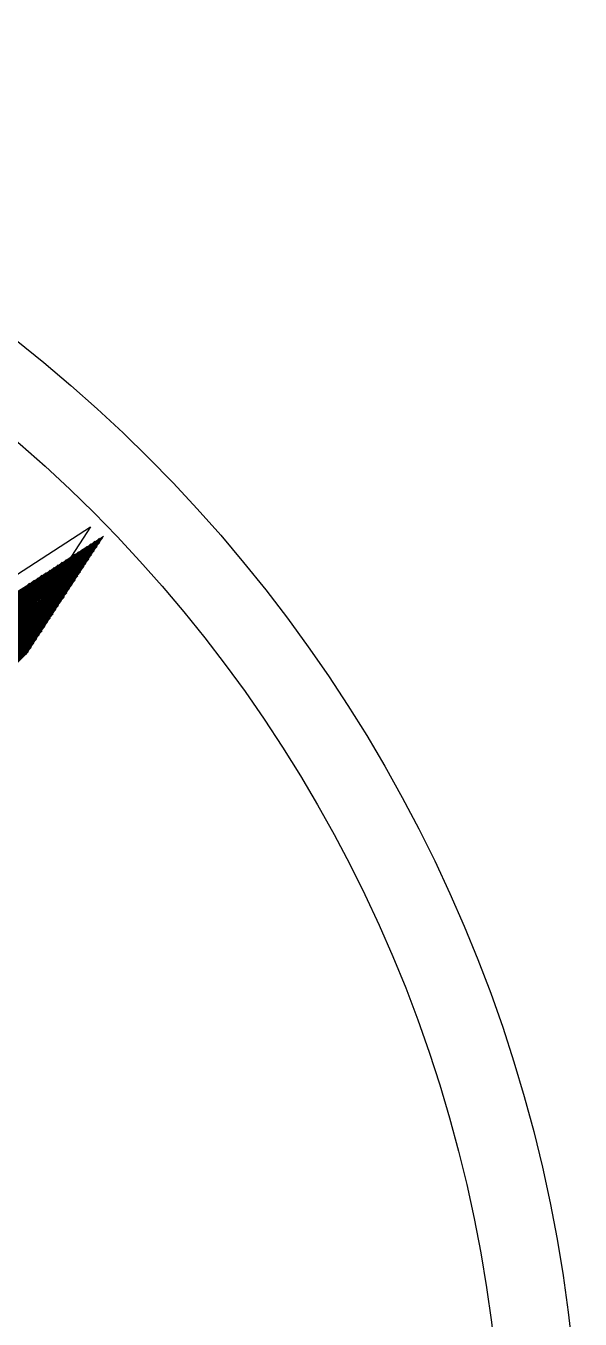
# Model space of a CAD drawing. Extents: x 5688 to 6046, y 8075 to 8432.
# Drawn here: x 5978.6 to 6045.9, y 8275.4 to 8432.2 of the extents above; entities that cross this region are included whole.
import ezdxf

# ---------------------------------------------------------------- set-up
doc = ezdxf.new("R2010")
doc.units = 0
doc.header["$LTSCALE"] = 1000
doc.header["$MEASUREMENT"] = 0
doc.layers.get('0').update_dxf_attribs({"linetype": 'CONTINUOUS'})
doc.layers.add('2D', color=7, linetype='CONTINUOUS')

# ---------------------------------------------------------------- blocks, each defined once
blk = doc.blocks.new('*X1')
at = {"color": 0}
for p, q in [((26497, 19346.2), (26503.6, 19346.2)), ((26497.3, 19347.5), (26503.4, 19347.5)), ((26497.5, 19348.8), (26503.1, 19348.8)), ((26497.5, 18048.8), (26497.5, 19348.5)), ((26497.8, 19350), (26502.8, 19350)), ((26498.1, 19351.2), (26502.6, 19351.2)), ((26498.4, 19352.5), (26502.3, 19352.5)), ((26498.6, 19353.8), (26502.1, 19353.8)), ((26498.8, 18050.7), (26498.8, 19354.3)), ((26498.9, 19355), (26501.8, 19355)), ((26499.2, 19356.2), (26501.5, 19356.2)), ((26499.4, 19357.5), (26501.3, 19357.5)), ((26499.7, 19358.8), (26501, 19358.8)), ((26500, 19360), (26500.7, 19360)), ((26501.2, 18054.3), (26501.2, 19357.6)), ((26502.5, 18056.1), (26502.5, 19351.6)), ((26503.8, 18057.9), (26503.8, 19345.7)), ((26493.5, 19330), (26507, 19330)), ((26493.7, 19331.2), (26506.8, 19331.2)), ((26493.8, 18043.4), (26493.8, 19331.3)), ((26494, 19332.5), (26506.5, 19332.5)), ((26494.3, 19333.8), (26506.3, 19333.8)), ((26494.6, 19335), (26506, 19335)), ((26494.8, 19336.2), (26505.7, 19336.2)), ((26495, 18045.2), (26495, 19337)), ((26495.1, 19337.5), (26505.5, 19337.5)), ((26495.4, 19338.8), (26505.2, 19338.8)), ((26495.6, 19340), (26504.9, 19340)), ((26495.9, 19341.2), (26504.7, 19341.2)), ((26496.2, 18047), (26496.2, 19342.8)), ((26496.2, 19342.5), (26504.4, 19342.5)), ((26496.5, 19343.8), (26504.2, 19343.8)), ((26496.7, 19345), (26503.9, 19345)), ((26505, 18059.7), (26505, 19339.7)), ((26506.2, 18061.5), (26506.2, 19333.8)), ((26490, 18038), (26490, 19314)), ((26490.2, 19315), (26510.2, 19315)), ((26490.5, 19316.2), (26509.9, 19316.2)), ((26490.8, 19317.5), (26509.7, 19317.5)), ((26491, 19318.8), (26509.4, 19318.8)), ((26491.2, 18039.8), (26491.2, 19319.8)), ((26491.3, 19320), (26509.1, 19320)), ((26491.6, 19321.2), (26508.9, 19321.2)), ((26491.8, 19322.5), (26508.6, 19322.5)), ((26492.1, 19323.8), (26508.4, 19323.8)), ((26492.4, 19325), (26508.1, 19325)), ((26492.5, 18041.6), (26492.5, 19325.5)), ((26492.7, 19326.2), (26507.8, 19326.2)), ((26492.9, 19327.5), (26507.6, 19327.5)), ((26493.2, 19328.8), (26507.3, 19328.8)), ((26507.5, 18063.4), (26507.5, 19327.8)), ((26508.8, 18065.2), (26508.8, 19321.8)), ((26510, 18067), (26510, 19315.9)), ((26486.7, 19298.8), (26513.6, 19298.8)), ((26486.9, 19300), (26513.3, 19300)), ((26487.2, 19301.2), (26513.1, 19301.2)), ((26487.5, 19302.5), (26512.8, 19302.5)), ((26487.5, 18034.3), (26487.5, 19302.5)), ((26487.8, 19303.8), (26512.5, 19303.8)), ((26488, 19305), (26512.3, 19305)), ((26488.3, 19306.2), (26512, 19306.2)), ((26488.6, 19307.5), (26511.8, 19307.5)), ((26488.8, 18036.1), (26488.8, 19308.3)), ((26488.9, 19308.8), (26511.5, 19308.8)), ((26489.1, 19310), (26511.2, 19310)), ((26489.4, 19311.2), (26511, 19311.2)), ((26489.7, 19312.5), (26510.7, 19312.5)), ((26489.9, 19313.8), (26510.4, 19313.8)), ((26511.2, 18068.8), (26511.2, 19309.9)), ((26512.5, 18070.6), (26512.5, 19304)), ((26483.1, 19282.5), (26517, 19282.5)), ((26483.4, 19283.8), (26516.7, 19283.8)), ((26483.7, 19285), (26516.5, 19285)), ((26483.8, 18036.1), (26483.8, 19285.3)), ((26484, 19286.2), (26516.2, 19286.2)), ((26484.2, 19287.5), (26516, 19287.5)), ((26484.5, 19288.8), (26515.7, 19288.8)), ((26484.8, 19290), (26515.4, 19290)), ((26485, 19291.2), (26515.2, 19291.2)), ((26485, 18034.3), (26485, 19291)), ((26485.3, 19292.5), (26514.9, 19292.5)), ((26485.6, 19293.8), (26514.6, 19293.8)), ((26485.9, 19295), (26514.4, 19295)), ((26486.1, 19296.2), (26514.1, 19296.2)), ((26486.2, 18032.5), (26486.2, 19296.8)), ((26486.4, 19297.5), (26513.9, 19297.5)), ((26513.8, 18072.4), (26513.8, 19298)), ((26515, 18074.3), (26515, 19292)), ((26516.2, 18076.1), (26516.2, 19286.1)), ((26479.9, 19267.5), (26520.1, 19267.5)), ((26480, 18041.6), (26480, 19268)), ((26480.2, 19268.8), (26519.9, 19268.8)), ((26480.4, 19270), (26519.6, 19270)), ((26480.7, 19271.2), (26519.4, 19271.2)), ((26481, 19272.5), (26519.1, 19272.5)), ((26481.2, 19273.8), (26518.8, 19273.8)), ((26481.2, 18039.8), (26481.2, 19273.8)), ((26481.5, 19275), (26518.6, 19275)), ((26481.8, 19276.2), (26518.3, 19276.2)), ((26482.1, 19277.5), (26518.1, 19277.5)), ((26482.3, 19278.8), (26517.8, 19278.8)), ((26482.5, 18038), (26482.5, 19279.5)), ((26482.6, 19280), (26517.5, 19280)), ((26482.9, 19281.2), (26517.3, 19281.2)), ((26517.5, 18077.9), (26517.5, 19280.1)), ((26518.8, 18079.7), (26518.8, 19274.2)), ((26520, 18081.5), (26520, 19268.2)), ((26476.4, 19251.2), (26523.6, 19251.2)), ((26476.6, 19252.5), (26523.3, 19252.5)), ((26476.9, 19253.8), (26523, 19253.8)), ((26477.2, 19255), (26522.8, 19255)), ((26477.4, 19256.2), (26522.5, 19256.2)), ((26477.5, 18045.3), (26477.5, 19256.5)), ((26477.7, 19257.5), (26522.2, 19257.5)), ((26478, 19258.8), (26522, 19258.8)), ((26478.3, 19260), (26521.7, 19260)), ((26478.5, 19261.2), (26521.5, 19261.2)), ((26478.8, 19262.5), (26521.2, 19262.5)), ((26478.8, 18043.5), (26478.8, 19262.3)), ((26479.1, 19263.8), (26520.9, 19263.8)), ((26479.3, 19265), (26520.7, 19265)), ((26479.6, 19266.2), (26520.4, 19266.2)), ((26521.2, 18083.3), (26521.2, 19262.2)), ((26522.5, 18085.1), (26522.5, 19256.3)), ((26473.1, 19236.2), (26526.7, 19236.2)), ((26473.4, 19237.5), (26526.4, 19237.5)), ((26473.6, 19238.8), (26526.2, 19238.8)), ((26473.9, 19240), (26525.9, 19240)), ((26474.2, 19241.2), (26525.7, 19241.2)), ((26474.4, 19242.5), (26525.4, 19242.5)), ((26474.7, 19243.8), (26525.1, 19243.8)), ((26475, 19245), (26524.9, 19245)), ((26475.3, 19246.2), (26524.6, 19246.2)), ((26475.5, 19247.5), (26524.3, 19247.5)), ((26475.8, 19248.8), (26524.1, 19248.8)), ((26476.1, 19250), (26523.8, 19250)), ((26523.8, 18087), (26523.8, 19250.3)), ((26525, 18088.8), (26525, 19244.4)), ((26526.2, 18090.6), (26526.2, 19238.4)), ((26469.6, 19220), (26530.1, 19220)), ((26469.8, 19221.2), (26529.8, 19221.2)), ((26470.1, 19222.5), (26529.6, 19222.5)), ((26470.4, 19223.8), (26529.3, 19223.8)), ((26470.6, 19225), (26529.1, 19225)), ((26470.9, 19226.2), (26528.8, 19226.2)), ((26471.2, 19227.5), (26528.5, 19227.5)), ((26471.5, 19228.8), (26528.3, 19228.8)), ((26471.7, 19230), (26528, 19230)), ((26472, 19231.2), (26527.8, 19231.2)), ((26472.3, 19232.5), (26527.5, 19232.5)), ((26472.5, 19233.8), (26527.2, 19233.8)), ((26472.8, 19235), (26527, 19235)), ((26527.5, 18092.4), (26527.5, 19232.4)), ((26528.8, 18094.2), (26528.8, 19226.5)), ((26530, 18096), (26530, 19220.5)), ((26466.3, 19205), (26533.3, 19205)), ((26466.6, 19206.2), (26533, 19206.2)), ((26466.8, 19207.5), (26532.7, 19207.5)), ((26467.1, 19208.8), (26532.5, 19208.8)), ((26467.4, 19210), (26532.2, 19210)), ((26467.7, 19211.2), (26531.9, 19211.2)), ((26467.9, 19212.5), (26531.7, 19212.5)), ((26468.2, 19213.8), (26531.4, 19213.8)), ((26468.5, 19215), (26531.2, 19215)), ((26468.7, 19216.2), (26530.9, 19216.2)), ((26469, 19217.5), (26530.6, 19217.5)), ((26469.3, 19218.8), (26530.4, 19218.8)), ((26531.2, 18097.8), (26531.2, 19214.6)), ((26532.5, 18099.7), (26532.5, 19208.6)), ((26463.6, 19192.5), (26535.9, 19192.5)), ((26463.8, 19193.8), (26535.6, 19193.8)), ((26464.1, 19195), (26535.4, 19195)), ((26464.4, 19196.2), (26535.1, 19196.2)), ((26464.7, 19197.5), (26534.8, 19197.5)), ((26464.9, 19198.8), (26534.6, 19198.8)), ((26465.2, 19200), (26534.3, 19200)), ((26465.5, 19201.2), (26534, 19201.2)), ((26465.8, 19202.5), (26533.8, 19202.5)), ((26466, 19203.8), (26533.5, 19203.8)), ((26533.8, 18101.5), (26533.8, 19202.6)), ((26535, 18103.3), (26535, 19196.7))]:
    blk.add_line(p, q, dxfattribs=at)

msp = doc.modelspace()

# ---------------------------------------------------------------- linework, layer by layer
at = {"layer": '2D', "color": 5, "linetype": 'CONTINUOUS'}
msp.add_lwpolyline([(5900.2, 8315.53), (5986.49, 8371.47), (5929.81, 8284.06)], dxfattribs=at)
at = {"layer": '2D', "color": 5}
for radius in [178.69, 169.29]:
    msp.add_circle((5867.16, 8253.49), radius, dxfattribs=at)

# ---------------------------------------------------------------- block references
at = {"layer": '2D', "color": 5, "xscale": 0.1, "yscale": 0.1, "zscale": 0.1, "rotation": 315}
msp.add_blockref('*X1', (2745.22, 8875.22), dxfattribs=at)

doc.saveas('drawing.dxf')
